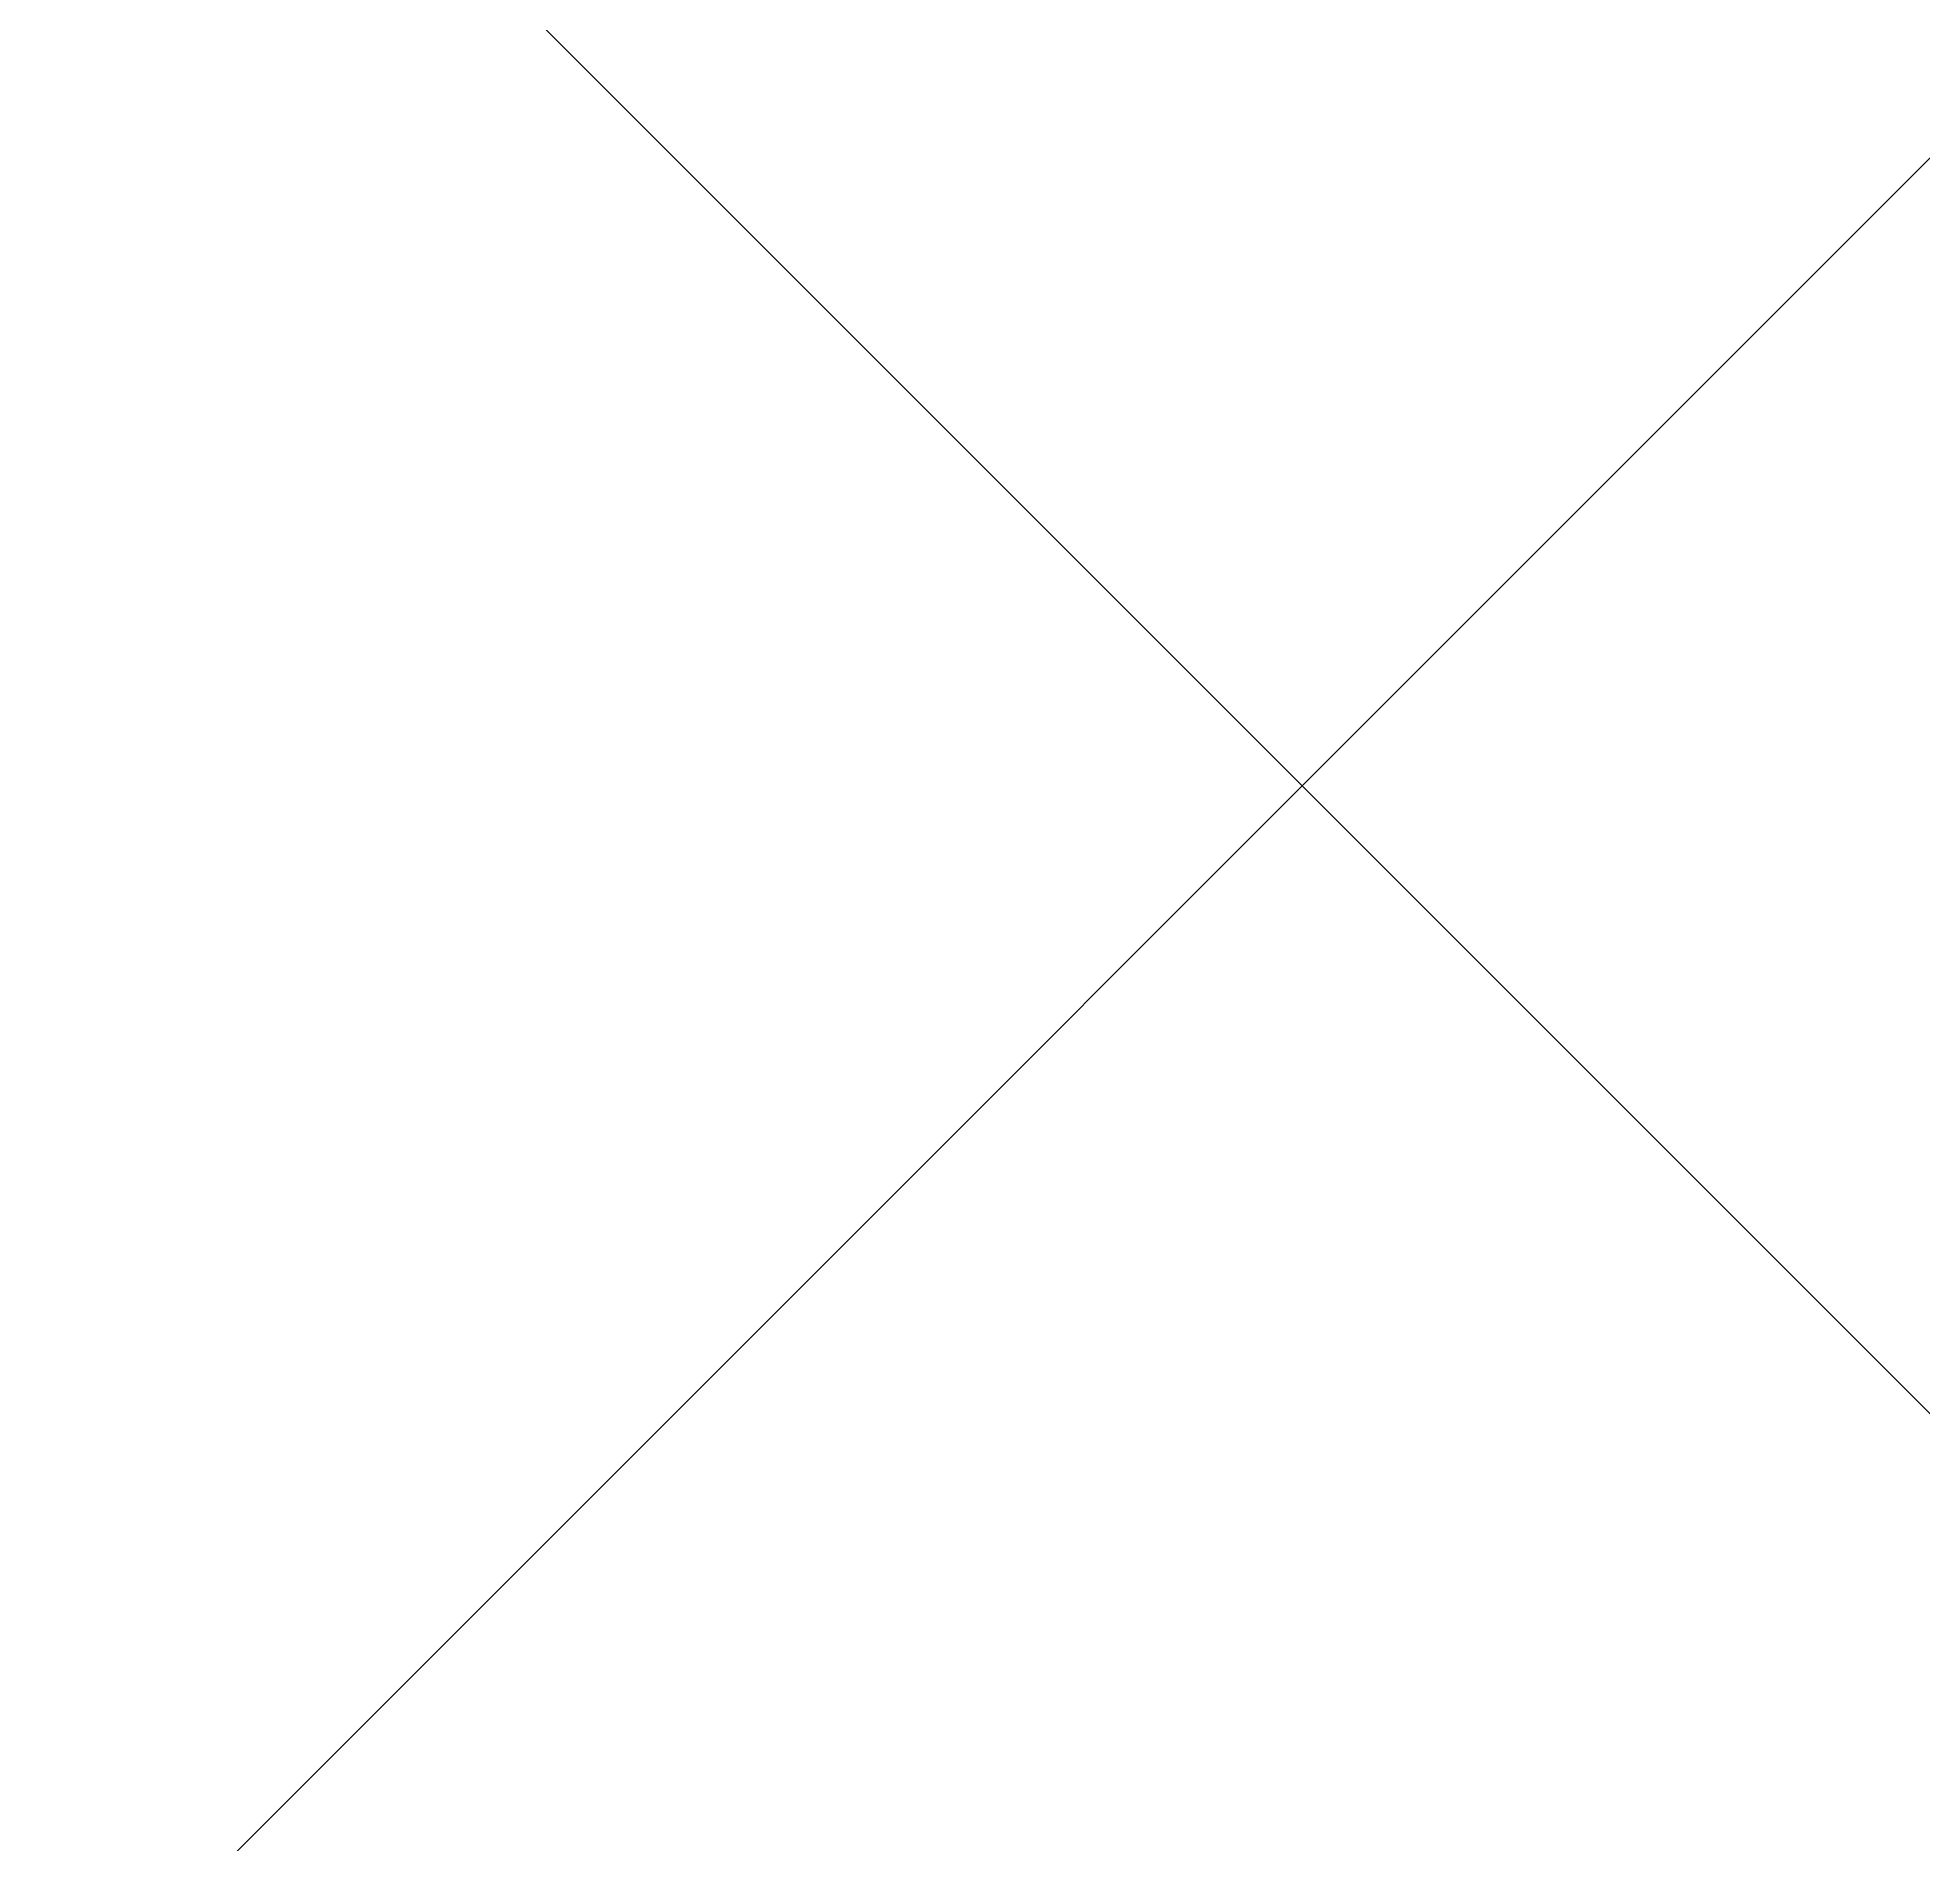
# Model space of a CAD drawing. Header units: millimetres. Extents: x 12986 to 523328, y -9759 to 30092.
# Drawn here: x 61754.85 to 61799.52, y 8531 to 8573.79 of the extents above; entities that cross this region are included whole.
import ezdxf

# ---------------------------------------------------------------- set-up
doc = ezdxf.new("R2010")
doc.units = ezdxf.units.MM
doc.layers.add('A-ANNO-DIMS', color=7, linetype='Continuous', lineweight=9)
doc.layers.add('A-WALL-PATT-1', color=7, linetype='Continuous', lineweight=5)
doc.dimstyles.get("Standard").update_dxf_attribs({"dimtxt": 0.18, "dimasz": 0.18, "dimexe": 0.18, "dimexo": 0.0625, "dimgap": 0.09, "dimtad": 0, "dimtih": 1, "dimtoh": 1, "dimdec": 4, "dimzin": 0, "dimdsep": 46, "dimtxsty": 'Standard', "dimcen": 0.09, "dimadec": 0, "dimazin": 0, "dimtfac": 1, "dimtdec": 4, "dimtofl": 0, "dimtmove": 0, "dimatfit": 3, "dimfxl": 1, "dimtolj": 1, "dimtzin": 0, "dimarcsym": 0})

# ---------------------------------------------------------------- blocks, each defined once
blk = doc.blocks.new('DIMBLOCK82-АР1_Кладочный план 1 этажа')
at = {"layer": 'A-ANNO-DIMS', "color": 0, "lineweight": -2, "transparency": 16777216}
for p, q in [((61883.783, 8600), (60636.51, 8600)), ((60636.69, 8599.82), (60636.69, 8250.18)), ((60636.69, 7900.18), (60636.69, 8249.82)), ((61886.831, 7900), (60636.51, 7900))]:
    blk.add_line(p, q, dxfattribs=at)
at = {"layer": 'A-ANNO-DIMS', "color": 0, "transparency": 16777216}
for points in [[(60636.66, 8599.82), (60636.72, 8599.82), (60636.69, 8600)], [(60636.66, 7900.18), (60636.72, 7900.18), (60636.69, 7900)]]:
    blk.add_solid(points, dxfattribs=at)
at = {"layer": 'Defpoints', "color": 0, "transparency": 16777216}
for p in [(60636.69, 8600), (61883.845, 8600), (61886.893, 7900)]:
    blk.add_point(p, dxfattribs=at)
at = {"layer": 'A-ANNO-DIMS', "color": 0, "transparency": 16777216, "insert": (60636.69, 8250), "char_height": 0.18, "width": 455.08678, "attachment_point": 5}
blk.add_mtext('\\A1;700.0000', dxfattribs=at)

msp = doc.modelspace()

# ---------------------------------------------------------------- hatches: boundary and pattern name
at = {"layer": 'A-WALL-PATT-1'}
h = msp.add_hatch(dxfattribs=at)
h.set_pattern_fill('FP_2', color=256, style=0, pattern_type=2)
h.set_pattern_definition([(45, (61996.89, 0), (-70.7107, 70.7107), []), (135, (61996.89, 0), (-70.7107, -70.7107), [])])
h.paths.add_polyline_path([(61886.89328, -100), (61886.89328, 3820.0001), (61736.89328, 3820.0001), (61736.89328, -100)], flags=0)
h.paths.add_polyline_path([(61736.89328, 5370.0001), (61886.89328, 5370.0001), (61886.89328, 5620.0001), (61736.89328, 5620.0001)], flags=0)
h.paths.add_polyline_path([(61886.89328, 7320.0001), (61886.89328, 8530.99999), (61880.89328, 8530.99999), (61880.89328, 8599.99999), (61736.89328, 8599.99999), (61736.89328, 7320.0001)], flags=0)
h.paths.add_polyline_path([(61886.89328, 10899.99999), (61886.89328, 12231.00001), (61880.89328, 12231.00001), (61880.89328, 12300.00001), (61736.89328, 12300.00001), (61736.89328, 10899.99999)], flags=0)
h.paths.add_polyline_path([(61880.89328, 13200.00001), (61880.89328, 13269.00001), (61886.89328, 13269.00001), (61886.89328, 15350), (61736.89328, 15350), (61736.89328, 13200.00001)], flags=0)

# ---------------------------------------------------------------- dimensions: what is measured, and where the dimension line sits
at = {"layer": 'A-ANNO-DIMS'}
dim = msp.add_linear_dim(base=(60636.68967, 8599.99999), p1=(61886.89328, 7900.00001), p2=(61883.84528, 8599.99999), angle=90, dimstyle='Standard', dxfattribs=at)
dim.commit()
dim.dimension.update_dxf_attribs({"geometry": 'DIMBLOCK82-АР1_Кладочный план 1 этажа', "text_midpoint": (60636.68967, 8250)})

doc.saveas('drawing.dxf')
